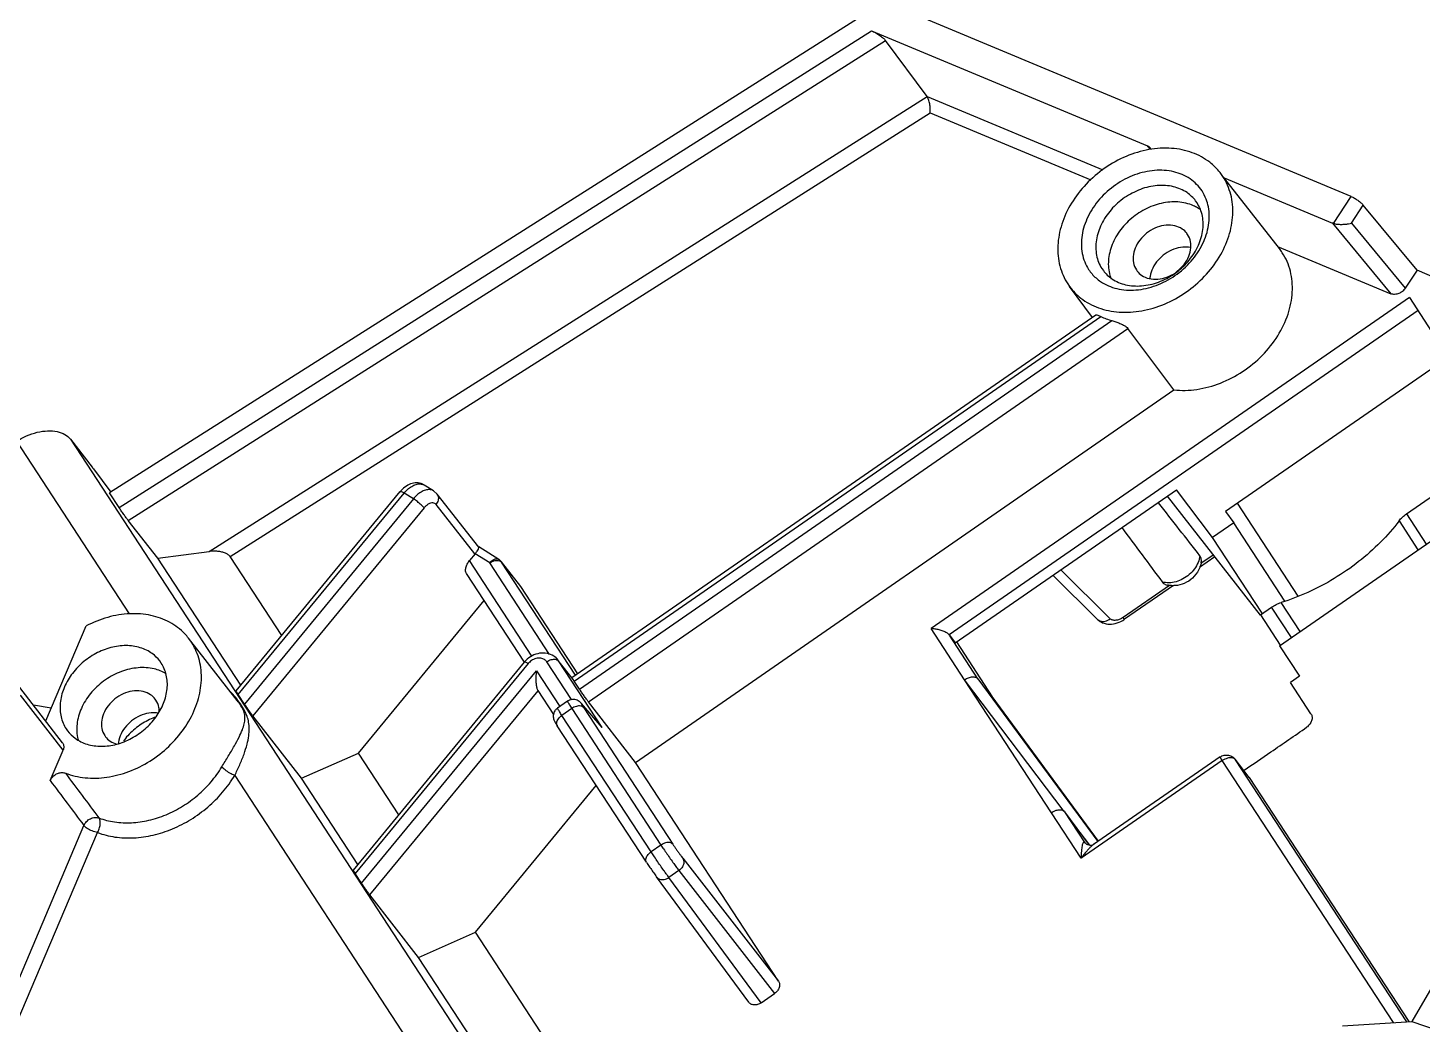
# Model space of a CAD drawing. Header units: inches. Extents: x 164842 to 166038, y -53074 to -52229.
# Drawn here: x 164977.8 to 165028.2, y -52864.6 to -52828.6 of the extents above; entities that cross this region are included whole.
import ezdxf

# ---------------------------------------------------------------- set-up
doc = ezdxf.new("R2010")
doc.units = ezdxf.units.IN
doc.header["$LTSCALE"] = 2
doc.header["$MEASUREMENT"] = 0
doc.layers.get('0').update_dxf_attribs({"linetype": 'CONTINUOUS'})

msp = doc.modelspace()

# ---------------------------------------------------------------- linework, layer by layer
at = {"color": 7, "linetype": 'Continuous'}
for p, q in [((165008.338, -52827.938), (164980.731, -52845.441)), ((165025.583, -52834.727), (165009.073, -52827.838)), ((164981.079, -52845.973), (165008.258, -52828.74)), ((164981.404, -52846.433), (165008.76, -52829.088)), ((165008.258, -52828.74), (165018.235, -52832.903)), ((165010.264, -52831.111), (165008.76, -52829.088)), ((164984.327, -52847.556), (165010.264, -52831.111)), ((165010.264, -52831.111), (165016.619, -52833.762)), ((164985.085, -52847.741), (165010.376, -52831.706)), ((165010.376, -52831.706), (165016.188, -52834.131)), ((165020.953, -52834.009), (165020.849, -52833.863)), ((165022.996, -52836.614), (165020.978, -52834.029)), ((165021, -52834.057), (165024.919, -52835.692)), ((165024.947, -52835.702), (165025.583, -52834.727)), ((165020.019, -52834.958), (165019.967, -52834.884)), ((165025.599, -52835.689), (165026.023, -52835.038)), ((165027.968, -52837.395), (165026.023, -52835.038)), ((165024.919, -52835.692), (165027.024, -52838.242)), ((165025.599, -52835.689), (165027.543, -52838.046)), ((165019.678, -52836.102), (165019.649, -52836.062)), ((165022.93, -52836.534), (165027.024, -52838.242)), ((165016.583, -52837.336), (165016.635, -52837.409)), ((165017.828, -52837.382), (165017.856, -52837.423)), ((165027.968, -52837.395), (165027.543, -52838.046)), ((165028.614, -52837.664), (165027.968, -52837.395)), ((165015.349, -52837.888), (165015.417, -52837.986)), ((165016.237, -52839.1), (165015.415, -52837.984)), ((165027.694, -52838.383), (165010.416, -52850.342)), ((165027.694, -52838.383), (165035.03, -52849.755)), ((164997.431, -52852.111), (165016.362, -52839.008)), ((164997.517, -52852.238), (165016.547, -52839.066)), ((164997.706, -52852.528), (165016.943, -52839.213)), ((165028.012, -52838.847), (165011.068, -52850.574)), ((164998.031, -52852.987), (165017.521, -52839.496)), ((165019.18, -52841.717), (165017.521, -52839.496)), ((165029.092, -52840.55), (165021.05, -52846.116)), ((164999.735, -52855.176), (165019.18, -52841.717)), ((164977.364, -52843.573), (164981.44, -52849.812)), ((164979.317, -52843.5), (165006.005, -52884.351)), ((164979.317, -52843.5), (164980.103, -52844.507)), ((165027.586, -52846.196), (165030.893, -52843.907)), ((164980.147, -52844.565), (164980.774, -52845.409)), ((164992.435, -52845.366), (164992.096, -52845.157)), ((165011.278, -52850.86), (165019.276, -52845.324)), ((165020.583, -52847.051), (165019.276, -52845.324)), ((164981.079, -52845.973), (164980.731, -52845.441)), ((164985.302, -52852.595), (164991.23, -52845.394)), ((164985.38, -52852.726), (164991.374, -52845.445)), ((164991.709, -52845.652), (164985.604, -52853.068)), ((164991.709, -52845.652), (164991.374, -52845.445)), ((164992.572, -52845.489), (164992.434, -52845.366)), ((164994.07, -52847.396), (164992.572, -52845.489)), ((165018.944, -52845.554), (165022.3, -52849.856)), ((165023.674, -52849.168), (165021.483, -52845.816)), ((164992.091, -52845.982), (164985.906, -52853.495)), ((164993.932, -52847.644), (164992.534, -52845.864)), ((165021.05, -52846.116), (165021.348, -52846.522)), ((165027.586, -52846.196), (165028.302, -52847.293)), ((164982.47, -52847.802), (164981.404, -52846.433)), ((165021.348, -52846.522), (165020.583, -52847.051)), ((165023.195, -52849.349), (165021.348, -52846.522)), ((165022.998, -52850.964), (165028.937, -52846.854)), ((165027.316, -52846.452), (165028.001, -52847.502)), ((165022.373, -52849.791), (165020.583, -52847.051)), ((164982.47, -52847.802), (164984.327, -52847.556)), ((164985.469, -52852.392), (164982.47, -52847.802)), ((164986.949, -52850.594), (164985.085, -52847.741)), ((164993.934, -52847.641), (164993.734, -52847.885)), ((164994.465, -52847.97), (164993.934, -52847.641)), ((164994.791, -52847.841), (164994.067, -52847.393)), ((165020.658, -52847.751), (165020.11, -52848.13)), ((165020.606, -52847.685), (165020.162, -52847.992)), ((164995.717, -52851.553), (164993.624, -52848.349)), ((164995.987, -52851.334), (164993.734, -52847.885)), ((164996.625, -52851.276), (164994.465, -52847.97)), ((164995.586, -52848.825), (164994.885, -52847.926)), ((164994.896, -52847.941), (164994.885, -52847.926)), ((164997.565, -52852.025), (164994.896, -52847.941)), ((165016.882, -52849.989), (165015.095, -52848.219)), ((164995.575, -52848.81), (164995.586, -52848.825)), ((164997.643, -52851.974), (164995.586, -52848.825)), ((165016.427, -52850.01), (165014.814, -52848.413)), ((165019.023, -52848.781), (165017.347, -52849.941)), ((165019.164, -52848.785), (165017.402, -52850.005)), ((164989.723, -52854.839), (164994.262, -52849.326)), ((165022.308, -52849.85), (165022.715, -52849.568)), ((165022.308, -52849.85), (165023.025, -52850.947)), ((165023.431, -52850.665), (165022.715, -52849.568)), ((165023.739, -52850.452), (165023.053, -52849.402)), ((164978.423, -52853.681), (164979.883, -52850.245)), ((165011.618, -52852.192), (165010.416, -52850.342)), ((164985.342, -52852.94), (164983.585, -52850.689)), ((165011.071, -52850.578), (165011.278, -52850.86)), ((165012.105, -52852.16), (165011.071, -52850.578)), ((165011.33, -52850.827), (165012.623, -52852.807)), ((165022.998, -52850.964), (165023.717, -52852.064)), ((164982.598, -52851.587), (164982.544, -52851.512)), ((164995.714, -52851.555), (164989.53, -52859.067)), ((164995.858, -52851.606), (164989.609, -52859.197)), ((164989.832, -52859.539), (164996.151, -52851.864)), ((164996.151, -52851.864), (164996.999, -52853.161)), ((164997.418, -52852.91), (164996.524, -52851.542)), ((164997.488, -52852.194), (164996.931, -52851.479)), ((164996.956, -52851.513), (164996.932, -52851.48)), ((164998.523, -52853.913), (164996.956, -52851.513)), ((164997.488, -52852.194), (164997.468, -52852.166)), ((164997.706, -52852.528), (164997.517, -52852.238)), ((165015.219, -52856.947), (165011.617, -52852.193)), ((165014.756, -52856.996), (165011.618, -52852.192)), ((165012.105, -52852.16), (165016.43, -52858.037)), ((165023.717, -52852.064), (165023.395, -52852.287)), ((165024.133, -52853.417), (165023.395, -52852.287)), ((164979.028, -52854.466), (164977.493, -52852.475)), ((164979.05, -52854.74), (164977.514, -52852.748)), ((164982.407, -52852.93), (164982.378, -52852.889)), ((164985.604, -52853.068), (164985.38, -52852.726)), ((164990.134, -52859.967), (164996.21, -52852.586)), ((164996.204, -52852.578), (164996.77, -52853.444)), ((165016.454, -52858.019), (165012.617, -52852.796)), ((165012.62, -52852.801), (165012.623, -52852.807)), ((164978.62, -52853.219), (164977.98, -52853.107)), ((164985.356, -52852.958), (164985.345, -52852.945)), ((164997.275, -52852.967), (164996.917, -52853.215)), ((164997.43, -52853.232), (164997.075, -52853.478)), ((164997.43, -52853.232), (165000.653, -52858.164)), ((164998.523, -52853.913), (164997.777, -52853.049)), ((164997.8, -52853.078), (164997.778, -52853.049)), ((164997.862, -52853.203), (165001.084, -52858.136)), ((164999.735, -52855.176), (164998.031, -52852.987)), ((164987.663, -52855.751), (164985.906, -52853.495)), ((165000.13, -52858.787), (164996.907, -52853.855)), ((165000.297, -52858.411), (164997.075, -52853.478)), ((164998.494, -52853.875), (164998.523, -52853.913)), ((164979.162, -52853.965), (164979.215, -52854.04)), ((164980.557, -52854.21), (164980.585, -52854.251)), ((164978.585, -52855.833), (164979.05, -52854.74)), ((164987.663, -52855.751), (164989.723, -52854.839)), ((164991.177, -52857.066), (164989.723, -52854.839)), ((165004.9, -52863.082), (164999.735, -52855.176)), ((165020.931, -52855.114), (165015.837, -52858.64)), ((165020.852, -52854.982), (165016.277, -52858.149)), ((165027.113, -52864.577), (165020.931, -52855.114)), ((165021.907, -52855.72), (165021.398, -52855.066)), ((165021.41, -52855.082), (165021.398, -52855.066)), ((165027.593, -52864.547), (165021.41, -52855.082)), ((164985.253, -52855.648), (164994.033, -52869.088)), ((164989.697, -52858.864), (164987.663, -52855.751)), ((165021.894, -52855.703), (165021.907, -52855.72)), ((165021.907, -52855.72), (165027.67, -52864.542)), ((164993.951, -52861.311), (164998.315, -52856.01)), ((165015.837, -52858.64), (165014.756, -52856.996)), ((165016.131, -52858.171), (165015.243, -52856.964)), ((165015.974, -52858.082), (165015.243, -52856.964)), ((165031.974, -52857.318), (165027.778, -52864.535)), ((164975.964, -52866.491), (164979.802, -52857.456)), ((164976.456, -52866.748), (164980.294, -52857.712)), ((165016.15, -52858.174), (165015.602, -52857.452)), ((165000.653, -52858.164), (165000.297, -52858.411)), ((165015.982, -52858.094), (165015.974, -52858.082)), ((165015.974, -52858.082), (165015.981, -52858.094)), ((165001.442, -52858.641), (165004.9, -52863.082)), ((164989.832, -52859.539), (164989.609, -52859.197)), ((165003.822, -52863.843), (165000.492, -52859.313)), ((165001.3, -52859.084), (165000.938, -52859.335)), ((165004.267, -52863.865), (165000.938, -52859.335)), ((165001.3, -52859.084), (165004.758, -52863.525)), ((164991.891, -52862.223), (164990.134, -52859.967)), ((164991.891, -52862.223), (164993.951, -52861.311)), ((164998.172, -52867.772), (164993.951, -52861.311)), ((164999.382, -52873.689), (164991.891, -52862.223)), ((165004.267, -52863.865), (165004.758, -52863.525)), ((165025.273, -52864.691), (165027.778, -52864.535)), ((165027.778, -52864.535), (165028.735, -52864.859))]:
    msp.add_line(p, q, dxfattribs=at)
for points, start_tangent, end_tangent in [([(165008.258, -52828.74), (165008.412, -52828.815), (165008.56, -52828.909), (165008.682, -52829.005), (165008.76, -52829.088)], (0.92288, -0.385087), (0.59651, -0.802606)), ([(165010.376, -52831.706), (165010.379, -52831.551), (165010.361, -52831.384), (165010.322, -52831.228), (165010.264, -52831.111)], (0.093861, 0.995585), (-0.59651, 0.802606)), ([(165020.849, -52833.863), (165020.478, -52833.494), (165019.845, -52833.147), (165019.096, -52832.991), (165018.283, -52833.036), (165017.461, -52833.28), (165016.686, -52833.705), (165016.01, -52834.284), (165015.481, -52834.976), (165015.133, -52835.734), (165014.991, -52836.506), (165015.065, -52837.241), (165015.349, -52837.888)], (-0.616982, 0.786977), (0.546927, -0.83718)), ([(165018.315, -52833.015), (165018.235, -52832.903)], (-0.580825, 0.814028), (-0.580798, 0.814048)), ([(165018.235, -52832.903), (165018.339, -52832.979), (165018.348, -52832.991)], (0.92288, -0.385087), (0.579074, -0.815275)), ([(165015.417, -52837.986), (165015.823, -52838.402), (165016.457, -52838.749), (165017.206, -52838.906), (165018.019, -52838.86), (165018.841, -52838.617), (165019.616, -52838.191), (165020.292, -52837.613), (165020.821, -52836.921), (165021.168, -52836.163), (165021.31, -52835.39), (165021.237, -52834.655), (165020.953, -52834.009)], (0.594309, -0.804237), (-0.546927, 0.83718)), ([(165020.199, -52834.531), (165019.768, -52834.093), (165019.178, -52833.838), (165018.488, -52833.789), (165017.765, -52833.951), (165017.08, -52834.309), (165016.499, -52834.827), (165016.081, -52835.455), (165015.864, -52836.132), (165015.872, -52836.79), (165016.103, -52837.366)], (-0.546927, 0.83718), (0.546927, -0.83718)), ([(165019.967, -52834.884), (165019.657, -52834.591), (165019.163, -52834.377), (165018.584, -52834.335), (165017.978, -52834.472), (165017.403, -52834.772), (165016.916, -52835.206), (165016.565, -52835.733), (165016.384, -52836.3), (165016.39, -52836.853), (165016.583, -52837.336)], (-0.605453, 0.795881), (0.546927, -0.83718)), ([(165020.349, -52834.826), (165020.199, -52834.531)], (-0.358463, 0.933544), (-0.546927, 0.83718)), ([(165025.583, -52834.727), (165025.703, -52834.787), (165025.828, -52834.866), (165025.94, -52834.954), (165026.023, -52835.038)], (0.92288, -0.385087), (0.636523, -0.771258)), ([(165016.369, -52837.674), (165016.534, -52837.803), (165017.123, -52838.059), (165017.813, -52838.108), (165018.537, -52837.945), (165019.222, -52837.588), (165019.802, -52837.069), (165020.221, -52836.441), (165020.437, -52835.765), (165020.43, -52835.106), (165020.349, -52834.826)], (0.746163, -0.665764), (-0.358463, 0.933544)), ([(165016.635, -52837.409), (165016.945, -52837.702), (165017.44, -52837.917), (165018.018, -52837.958), (165018.625, -52837.822), (165019.2, -52837.522), (165019.686, -52837.087), (165020.038, -52836.56), (165020.219, -52835.993), (165020.213, -52835.441), (165020.019, -52834.958)], (0.605453, -0.795881), (-0.546927, 0.83718)), ([(165019.889, -52835.065), (165019.614, -52834.972), (165019.036, -52834.931), (165018.429, -52835.067), (165017.854, -52835.367), (165017.367, -52835.802), (165017.016, -52836.329), (165016.835, -52836.896), (165016.841, -52837.448), (165016.919, -52837.709)], (-0.913533, 0.406765), (0.376909, -0.92625)), ([(165019.96, -52835.098), (165019.889, -52835.065)], (-0.890502, 0.45498), (-0.913533, 0.406765)), ([(165020.109, -52835.186), (165019.96, -52835.098)], (-0.826609, 0.562777), (-0.890502, 0.45498)), ([(165019.649, -52836.061), (165019.483, -52835.905), (165019.217, -52835.789), (165018.905, -52835.767), (165018.578, -52835.84), (165018.269, -52836.002), (165018.007, -52836.236), (165017.818, -52836.52), (165017.72, -52836.825), (165017.723, -52837.122), (165017.828, -52837.382)], (-0.606809, 0.794848), (0.546927, -0.83718)), ([(165024.947, -52835.702), (165024.937, -52835.699), (165024.928, -52835.696), (165024.919, -52835.692)], (-0.955921, 0.293625), (-0.92288, 0.385087)), ([(165024.947, -52835.702), (165025.084, -52835.729), (165025.229, -52835.737), (165025.367, -52835.731), (165025.492, -52835.714), (165025.599, -52835.689)], (0.955921, -0.293625), (0.959486, 0.281756)), ([(165017.856, -52837.423), (165018.022, -52837.58), (165018.289, -52837.695), (165018.6, -52837.718), (165018.927, -52837.644), (165019.236, -52837.483), (165019.498, -52837.248), (165019.688, -52836.965), (165019.785, -52836.659), (165019.782, -52836.362), (165019.678, -52836.102)], (0.606809, -0.794848), (-0.546927, 0.83718)), ([(165019.785, -52836.576), (165019.507, -52836.561), (165019.18, -52836.634), (165018.871, -52836.796), (165018.609, -52837.03), (165018.419, -52837.314), (165018.322, -52837.619), (165018.313, -52837.697)], (-0.980774, 0.195149), (-0.071491, -0.997441)), ([(165019.18, -52841.717), (165020.011, -52841.699), (165020.864, -52841.472), (165021.667, -52841.054), (165022.379, -52840.467), (165022.934, -52839.765), (165023.306, -52838.981), (165023.461, -52838.188), (165023.39, -52837.427), (165023.1, -52836.76)], (0.993941, -0.109916), (-0.546927, 0.83718)), ([(165023.1, -52836.76), (165023.046, -52836.682), (165022.996, -52836.614)], (-0.546927, 0.83718), (-0.615178, 0.788388)), ([(165016.103, -52837.366), (165016.369, -52837.674)], (0.546927, -0.83718), (0.746163, -0.665764)), ([(165027.543, -52838.046), (165027.44, -52838.159), (165027.304, -52838.238), (165027.158, -52838.267), (165027.024, -52838.242)], (-0.546385, -0.837534), (-0.92288, 0.385087)), ([(165016.363, -52839.012), (165016.369, -52839.006), (165016.434, -52839.019), (165016.547, -52839.066)], (0.612428, 0.790527), (0.904495, -0.426484)), ([(165016.547, -52839.066), (165016.74, -52839.147), (165016.943, -52839.213)], (0.904495, -0.426484), (0.963074, -0.269238)), ([(165016.943, -52839.213), (165017.087, -52839.258), (165017.232, -52839.314), (165017.358, -52839.374), (165017.458, -52839.436), (165017.521, -52839.496)], (0.963074, -0.269238), (0.598508, -0.801117)), ([(164977.364, -52843.573), (164977.729, -52843.38), (164978.12, -52843.25), (164978.494, -52843.197), (164978.833, -52843.223), (164979.117, -52843.328), (164979.317, -52843.5)], (0.84455, 0.535476), (0.615116, -0.788437)), ([(164980.123, -52844.532), (164980.113, -52844.52), (164980.103, -52844.507)], (-0.604391, 0.796688), (-0.615116, 0.788437)), ([(164980.147, -52844.565), (164980.135, -52844.549), (164980.123, -52844.532)], (-0.596265, 0.802787), (-0.604391, 0.796688)), ([(164991.267, -52845.352), (164991.23, -52845.394)], (-0.674931, -0.737881), (-0.635751, -0.771894)), ([(164992.096, -52845.157), (164992.078, -52845.146), (164991.88, -52845.082), (164991.662, -52845.099), (164991.453, -52845.193), (164991.267, -52845.352)], (-0.849725, 0.527225), (-0.674931, -0.737881)), ([(164991.374, -52845.445), (164991.499, -52845.314), (164991.647, -52845.203), (164991.807, -52845.132), (164991.958, -52845.114), (164992.083, -52845.15), (164992.096, -52845.157)], (0.6356, 0.772019), (0.84887, -0.528602)), ([(164992.434, -52845.366), (164992.422, -52845.359), (164992.295, -52845.322), (164992.143, -52845.34), (164991.983, -52845.411), (164991.834, -52845.521), (164991.709, -52845.652)], (-0.850381, 0.526168), (-0.635601, -0.772018)), ([(164991.232, -52845.397), (164991.269, -52845.392), (164991.374, -52845.445)], (0.875456, 0.483299), (0.850495, -0.525983)), ([(164992.091, -52845.982), (164991.99, -52845.873), (164991.85, -52845.752), (164991.709, -52845.652)], (-0.607228, 0.794527), (-0.850495, 0.525983)), ([(164992.534, -52845.864), (164992.484, -52845.822), (164992.414, -52845.801), (164992.33, -52845.811), (164992.242, -52845.85), (164992.16, -52845.91), (164992.091, -52845.982)], (-0.617725, 0.786394), (-0.635617, -0.772005)), ([(164992.534, -52845.864), (164992.613, -52845.706), (164992.606, -52845.549), (164992.572, -52845.49)], (0.631405, 0.775454), (-0.616723, 0.787181)), ([(165020.123, -52847.718), (165018.632, -52845.796)], (-0.612398, 0.79055), (-0.613122, 0.789988)), ([(164981.404, -52846.433), (164981.332, -52846.337), (164981.245, -52846.216), (164981.156, -52846.088), (164981.079, -52845.973)], (-0.614393, 0.789), (-0.546927, 0.83718)), ([(165027.316, -52846.452), (165027.438, -52846.316), (165027.586, -52846.196)], (0.602706, 0.797963), (0.822244, 0.569135)), ([(165017.3, -52846.692), (165018.762, -52848.659)], (0.596062, -0.802938), (0.596806, -0.802386)), ([(165027.316, -52846.452), (165026.649, -52847.22), (165025.857, -52847.924), (165024.971, -52848.537), (165024.024, -52849.036), (165023.053, -52849.402)], (-0.602706, -0.797963), (-0.956775, -0.29083)), ([(164985.085, -52847.741), (164985.019, -52847.673), (164984.916, -52847.618), (164984.788, -52847.577), (164984.645, -52847.552), (164984.49, -52847.545), (164984.327, -52847.556)], (-0.546927, 0.83718), (-0.991323, -0.13145)), ([(164993.932, -52847.644), (164994.009, -52847.541), (164994.054, -52847.467), (164994.072, -52847.419), (164994.07, -52847.396)], (0.635584, 0.772032), (-0.660224, 0.751069)), ([(164994.465, -52847.97), (164994.561, -52847.879), (164994.663, -52847.828)], (0.635584, 0.772032), (0.965385, 0.26083)), ([(164994.663, -52847.828), (164994.756, -52847.826), (164994.79, -52847.841)], (0.965385, 0.26083), (0.850106, -0.526611)), ([(164994.885, -52847.926), (164994.848, -52847.884), (164994.803, -52847.848), (164994.791, -52847.841)], (-0.615244, 0.788337), (-0.850442, 0.526069)), ([(165020.123, -52847.718), (165020.057, -52847.958), (165019.926, -52848.188)], (-0.128466, -0.991714), (-0.593282, -0.804995)), ([(165020.169, -52847.963), (165020.174, -52847.842), (165020.123, -52847.718)], (0.19811, 0.98018), (-0.612398, 0.79055)), ([(164993.624, -52848.349), (164993.596, -52848.267), (164993.603, -52848.147), (164993.651, -52848.012), (164993.734, -52847.885)], (-0.54456, 0.838722), (0.635584, 0.772032)), ([(164994.465, -52847.97), (164994.588, -52847.905)], (0.822244, 0.569135), (0.936485, 0.350708)), ([(164994.588, -52847.905), (164994.713, -52847.877), (164994.822, -52847.889)], (0.936485, 0.350708), (0.940343, -0.340227)), ([(164994.822, -52847.889), (164994.885, -52847.928)], (0.940343, -0.340227), (0.712009, -0.702171)), ([(164994.885, -52847.928), (164994.896, -52847.941)], (0.712009, -0.702171), (0.615153, -0.788408)), ([(165020.075, -52848.229), (165019.857, -52848.515), (165019.56, -52848.708), (165019.23, -52848.79), (165019.164, -52848.792)], (-0.460242, -0.887793), (-0.999962, -0.008722)), ([(165019.926, -52848.188), (165019.739, -52848.39), (165019.511, -52848.547), (165019.26, -52848.649)], (-0.593282, -0.804995), (-0.963903, -0.266254)), ([(165020.119, -52848.134), (165020.075, -52848.229)], (-0.366459, -0.930434), (-0.460242, -0.887793)), ([(165020.163, -52847.992), (165020.119, -52848.134)], (-0.225184, -0.974316), (-0.366459, -0.930434)), ([(165020.169, -52847.963), (165020.163, -52847.992)], (-0.196378, -0.980528), (-0.225184, -0.974316)), ([(165019.26, -52848.649), (165019.004, -52848.687), (165018.762, -52848.659)], (-0.963903, -0.266254), (-0.966037, 0.258403)), ([(165018.762, -52848.659), (165018.869, -52848.744), (165018.951, -52848.771)], (0.596806, -0.802386), (0.978754, -0.205036)), ([(165019.022, -52848.783), (165018.951, -52848.771)], (-0.990925, 0.134419), (-0.978343, 0.206992)), ([(165019.164, -52848.792), (165019.022, -52848.783)], (-0.999962, -0.008722), (-0.990925, 0.134419)), ([(164983.585, -52850.688), (164983.448, -52850.529), (164982.901, -52850.114), (164982.226, -52849.869), (164981.465, -52849.808), (164980.667, -52849.936), (164979.883, -52850.245)], (-0.614916, 0.788593), (-0.88814, -0.459572)), ([(165022.715, -52849.568), (165022.88, -52849.471), (165023.053, -52849.402)], (0.822244, 0.569135), (0.956775, 0.29083)), ([(165011.068, -52850.574), (165010.975, -52850.498), (165010.844, -52850.436), (165010.7, -52850.389), (165010.554, -52850.358), (165010.416, -52850.342)], (-0.592246, 0.805757), (-0.997484, 0.070897)), ([(165016.427, -52850.01), (165016.521, -52850.068), (165016.701, -52850.076), (165016.882, -52849.989)], (0.722451, -0.691423), (0.790538, 0.612413)), ([(165016.427, -52850.01), (165016.552, -52850.103), (165016.793, -52850.178)], (0.713867, -0.700281), (0.994332, -0.106317)), ([(165016.793, -52850.178), (165017.067, -52850.157)], (0.994332, -0.106317), (0.971677, 0.236313)), ([(165017.115, -52850.039), (165017.054, -52850.046), (165016.998, -52850.042), (165016.949, -52850.031), (165016.911, -52850.012), (165016.882, -52849.989)], (-0.985034, -0.172362), (-0.710363, 0.703836)), ([(165017.067, -52850.157), (165017.335, -52850.048), (165017.402, -52850.005)], (0.971677, 0.236313), (0.822357, 0.568972)), ([(165017.296, -52849.973), (165017.24, -52850.001), (165017.178, -52850.024), (165017.115, -52850.039)], (-0.871076, -0.491149), (-0.985034, -0.172362)), ([(165017.347, -52849.941), (165017.296, -52849.973)], (-0.822254, -0.569121), (-0.871076, -0.491149)), ([(165017.398, -52850.004), (165017.347, -52849.941)], (-0.246853, -0.969053), (-0.604634, 0.796503)), ([(164979.134, -52855.565), (164979.848, -52855.732), (164980.63, -52855.713), (164981.428, -52855.507), (164982.191, -52855.127), (164982.871, -52854.598), (164983.425, -52853.953), (164983.816, -52853.233), (164984.021, -52852.484), (164984.026, -52851.753), (164983.83, -52851.088), (164983.585, -52850.688)], (0.932301, -0.361682), (-0.614916, 0.788593)), ([(164982.545, -52851.512), (164982.275, -52851.248), (164981.839, -52851.032), (164981.326, -52850.958), (164980.776, -52851.031), (164980.235, -52851.246), (164979.746, -52851.584), (164979.349, -52852.019), (164979.076, -52852.516), (164978.949, -52853.033), (164978.979, -52853.53), (164979.162, -52853.965)], (-0.606197, 0.795315), (0.546927, -0.83718)), ([(164996.001, -52851.323), (164995.769, -52851.494), (164995.753, -52851.511)], (-0.888407, -0.459056), (-0.683675, -0.729787)), ([(164996.268, -52851.235), (164996.001, -52851.323)], (-0.988338, -0.152275), (-0.888407, -0.459056)), ([(164996.776, -52851.337), (164996.538, -52851.24), (164996.268, -52851.235)], (-0.837389, 0.546607), (-0.988338, -0.152275)), ([(164996.932, -52851.48), (164996.776, -52851.337)], (-0.615167, 0.788397), (-0.837389, 0.546607)), ([(164979.215, -52854.04), (164979.485, -52854.304), (164979.92, -52854.52), (164980.434, -52854.594), (164980.983, -52854.521), (164981.524, -52854.306), (164982.013, -52853.968), (164982.411, -52853.533), (164982.684, -52853.037), (164982.811, -52852.519), (164982.781, -52852.023), (164982.598, -52851.587)], (0.606197, -0.795315), (-0.546927, 0.83718)), ([(164982.771, -52851.972), (164982.343, -52851.8), (164981.765, -52851.759), (164981.158, -52851.895), (164980.583, -52852.195), (164980.096, -52852.63), (164979.745, -52853.157), (164979.564, -52853.724), (164979.57, -52854.276), (164979.591, -52854.368)], (-0.858171, 0.513364), (0.255836, -0.96672)), ([(164995.753, -52851.511), (164995.714, -52851.555)], (-0.683675, -0.729787), (-0.635364, -0.772213)), ([(164995.858, -52851.606), (164995.753, -52851.554), (164995.716, -52851.558)], (-0.850495, 0.525983), (-0.875457, -0.483297)), ([(164996.524, -52851.542), (164996.49, -52851.499), (164996.442, -52851.461), (164996.38, -52851.43), (164996.306, -52851.412), (164996.223, -52851.41), (164996.137, -52851.425), (164996.052, -52851.456), (164995.975, -52851.5), (164995.91, -52851.552), (164995.858, -52851.606)], (-0.546963, 0.837157), (-0.635561, -0.77205)), ([(164996.151, -52851.864), (164996.139, -52851.977), (164996.132, -52852.1), (164996.133, -52852.229), (164996.143, -52852.358), (164996.166, -52852.483), (164996.205, -52852.579)], (-0.136673, -0.990616), (0.549995, -0.835168)), ([(164996.524, -52851.542), (164996.69, -52851.463)], (0.822244, 0.569135), (0.962144, 0.272541)), ([(164996.69, -52851.463), (164996.848, -52851.453), (164996.929, -52851.488)], (0.962144, 0.272541), (0.801803, -0.597589)), ([(164996.929, -52851.488), (164996.956, -52851.513)], (0.801803, -0.597589), (0.615153, -0.788408)), ([(164997.517, -52852.238), (164997.502, -52852.216), (164997.488, -52852.194)], (-0.546927, 0.83718), (-0.535116, 0.844779)), ([(165011.617, -52852.193), (165011.761, -52852.116), (165011.902, -52852.085), (165012.022, -52852.101), (165012.105, -52852.16)], (0.818921, 0.573907), (0.592738, -0.805396)), ([(164982.378, -52852.889), (164982.212, -52852.732), (164981.946, -52852.617), (164981.634, -52852.595), (164981.307, -52852.668), (164980.998, -52852.83), (164980.736, -52853.064), (164980.547, -52853.347), (164980.449, -52853.653), (164980.452, -52853.95), (164980.557, -52854.21)], (-0.606809, 0.794848), (0.546927, -0.83718)), ([(164985.275, -52852.826), (164985.104, -52852.632)], (-0.63932, 0.76894), (-0.67962, 0.733564)), ([(164985.46, -52853.067), (164985.275, -52852.826)], (-0.576106, 0.817375), (-0.63932, 0.76894)), ([(164985.38, -52852.726), (164985.327, -52852.641), (164985.303, -52852.598)], (-0.546927, 0.83718), (0.999664, -0.025929)), ([(164997.666, -52852.953), (164997.59, -52852.919), (164997.5, -52852.903), (164997.403, -52852.911), (164997.306, -52852.947), (164997.275, -52852.967)], (-0.862551, 0.505971), (-0.822253, -0.569122)), ([(164997.959, -52852.892), (164997.872, -52852.77), (164997.783, -52852.642), (164997.706, -52852.528)], (-0.591548, 0.80627), (-0.546927, 0.83718)), ([(164997.969, -52852.905), (164997.959, -52852.892)], (-0.593511, 0.804826), (-0.591548, 0.80627)), ([(164998.031, -52852.987), (164997.969, -52852.905)], (-0.61443, 0.788971), (-0.593511, 0.804826)), ([(164982.482, -52853.398), (164982.236, -52853.389), (164981.909, -52853.462), (164981.6, -52853.624), (164981.338, -52853.858), (164981.148, -52854.141), (164981.051, -52854.447), (164981.045, -52854.493)], (-0.987145, 0.159824), (-0.105839, -0.994383)), ([(164982.525, -52853.347), (164982.511, -52853.19), (164982.407, -52852.93)], (0.002305, 0.999997), (-0.546927, 0.83718)), ([(164984.788, -52855.338), (164985.021, -52854.953), (164985.239, -52854.584), (164985.41, -52854.263), (164985.528, -52853.998), (164985.596, -52853.779), (164985.621, -52853.59), (164985.604, -52853.417), (164985.537, -52853.235), (164985.409, -52853.029), (164985.356, -52852.958)], (0.514892, 0.857255), (-0.61045, 0.792055)), ([(164985.253, -52855.648), (164985.433, -52855.261), (164985.589, -52854.874), (164985.698, -52854.522), (164985.758, -52854.218), (164985.775, -52853.958), (164985.756, -52853.728), (164985.703, -52853.516), (164985.606, -52853.299), (164985.46, -52853.067)], (0.437072, 0.899426), (-0.576106, 0.817375)), ([(164985.906, -52853.495), (164985.842, -52853.411), (164985.763, -52853.301), (164985.679, -52853.179), (164985.604, -52853.068)], (-0.614645, 0.788803), (-0.546927, 0.83718)), ([(164996.917, -52853.215), (164996.888, -52853.237), (164996.82, -52853.314), (164996.778, -52853.4), (164996.761, -52853.488), (164996.765, -52853.571), (164996.784, -52853.642), (164996.805, -52853.688), (164996.821, -52853.717), (164996.837, -52853.744), (164996.857, -52853.777), (164996.885, -52853.82), (164996.907, -52853.855)], (-0.822235, -0.569148), (0.546937, -0.837174)), ([(164997.075, -52853.478), (164997.028, -52853.406), (164996.987, -52853.342), (164996.953, -52853.285), (164996.929, -52853.244), (164996.917, -52853.22), (164996.918, -52853.216)], (-0.546927, 0.83718), (0.487194, 0.873294)), ([(164997.277, -52852.968), (164997.275, -52852.972), (164997.285, -52852.996), (164997.309, -52853.038), (164997.343, -52853.094), (164997.384, -52853.159), (164997.43, -52853.232)], (-0.573793, -0.819), (0.546927, -0.837181)), ([(164997.862, -52853.203), (164997.754, -52853.143), (164997.596, -52853.153), (164997.43, -52853.232)], (-0.615153, 0.788408), (-0.822244, -0.569135)), ([(164997.724, -52852.995), (164997.666, -52852.953)], (-0.753636, 0.657292), (-0.862551, 0.505971)), ([(164997.778, -52853.049), (164997.762, -52853.031), (164997.724, -52852.995)], (-0.654584, 0.755989), (-0.753636, 0.657292)), ([(164997.8, -52853.078), (164997.787, -52853.064), (164997.778, -52853.057), (164997.782, -52853.073), (164997.795, -52853.096), (164997.814, -52853.127), (164997.836, -52853.163)], (-0.654888, 0.755726), (0.540274, -0.841489)), ([(164997.836, -52853.163), (164997.862, -52853.203)], (0.540274, -0.841489), (0.546926, -0.837181)), ([(164981.821, -52853.836), (164981.391, -52854.212), (164981.229, -52854.408)], (-0.822244, -0.569135), (-0.593446, -0.804874)), ([(164982.392, -52853.541), (164982.295, -52853.578), (164981.821, -52853.836)], (-0.940739, -0.339132), (-0.822244, -0.569135)), ([(164996.907, -52853.855), (164996.885, -52853.744), (164996.945, -52853.604), (164997.075, -52853.478)], (-0.539868, 0.841749), (0.822244, 0.569135)), ([(165021.727, -52855.461), (165022.69, -52854.797), (165023.976, -52853.91)], (0.822841, 0.568272), (0.822244, 0.569135)), ([(165024.133, -52853.417), (165024.174, -52853.535), (165024.159, -52853.67), (165024.089, -52853.803), (165023.976, -52853.91)], (0.546927, -0.83718), (-0.822244, -0.569135)), ([(164980.585, -52854.251), (164980.751, -52854.408), (164980.997, -52854.518)], (0.606809, -0.794848), (0.967009, -0.254741)), ([(164979.028, -52854.466), (164979.053, -52854.507), (164979.076, -52854.619), (164979.05, -52854.74)], (0.611002, -0.791629), (-0.39094, -0.920416)), ([(165020.852, -52854.982), (165020.995, -52854.92), (165021.151, -52854.917)], (0.822244, 0.569135), (0.984678, -0.174385)), ([(165021.151, -52854.917), (165021.296, -52854.973), (165021.398, -52855.065)], (0.984678, -0.174385), (0.615248, -0.788334)), ([(164980.347, -52857.186), (164980.913, -52857.33), (164981.521, -52857.357), (164982.147, -52857.268), (164982.77, -52857.067), (164983.367, -52856.761), (164983.916, -52856.362), (164984.396, -52855.882), (164984.788, -52855.338)], (0.935854, -0.352388), (0.514874, 0.857266)), ([(164985.253, -52855.648), (164985.076, -52855.566), (164984.906, -52855.452), (164984.788, -52855.338)], (-0.940974, 0.33848), (-0.609097, 0.793095)), ([(165020.931, -52855.114), (165020.876, -52855.028), (165020.852, -52854.985)], (-0.546927, 0.83718), (0.982003, -0.188865)), ([(165021.115, -52855.027), (165020.931, -52855.114)], (-0.962144, -0.27254), (-0.822244, -0.569135)), ([(165021.29, -52855.015), (165021.115, -52855.027)], (-0.979428, 0.201793), (-0.962144, -0.27254)), ([(165021.41, -52855.082), (165021.29, -52855.015)], (-0.615153, 0.788408), (-0.979428, 0.201793)), ([(164978.585, -52855.833), (164978.655, -52855.72), (164978.76, -52855.625), (164978.883, -52855.565), (164979.015, -52855.543), (164979.134, -52855.565)], (0.390939, 0.920416), (0.932302, -0.361682)), ([(164978.585, -52855.833), (164979.194, -52856.645), (164979.802, -52857.456)], (0.599827, -0.800129), (0.599922, -0.800058)), ([(164979.134, -52855.565), (164979.741, -52856.376), (164980.347, -52857.186)], (0.599212, -0.80059), (0.599306, -0.80052)), ([(164980.294, -52857.712), (164980.926, -52857.873), (164981.605, -52857.903), (164982.305, -52857.803), (164983, -52857.578), (164983.667, -52857.237), (164984.28, -52856.79), (164984.816, -52856.254), (164985.253, -52855.648)], (0.935854, -0.352388), (0.514874, 0.857266)), ([(165021.713, -52855.47), (165021.727, -52855.461)], (0.822818, 0.568304), (0.822841, 0.568272)), ([(165014.755, -52856.997), (165014.9, -52856.92), (165015.04, -52856.889), (165015.161, -52856.904), (165015.243, -52856.964)], (0.818921, 0.573907), (0.592738, -0.805396)), ([(164979.802, -52857.456), (164979.897, -52857.316), (164980.039, -52857.213), (164980.2, -52857.168), (164980.347, -52857.186)], (0.369186, 0.929356), (0.943107, -0.332489)), ([(164980.294, -52857.712), (164980.36, -52857.572), (164980.393, -52857.423), (164980.389, -52857.288), (164980.347, -52857.186)], (0.52442, 0.85146), (-0.593951, 0.804501)), ([(164980.294, -52857.712), (164980.103, -52857.656), (164979.923, -52857.562), (164979.802, -52857.456)], (-0.985107, 0.171942), (-0.610554, 0.791974)), ([(165000.129, -52858.787), (165000.107, -52858.677), (165000.167, -52858.537), (165000.297, -52858.411)], (-0.539111, 0.842234), (0.822244, 0.569135)), ([(165000.775, -52859.111), (165000.755, -52859.082), (165000.632, -52858.907), (165000.506, -52858.724), (165000.391, -52858.552), (165000.297, -52858.411)], (-0.578641, 0.815583), (-0.546926, 0.837181)), ([(165001.084, -52858.136), (165000.977, -52858.075), (165000.819, -52858.086), (165000.653, -52858.164)], (-0.615153, 0.788408), (-0.822244, -0.569135)), ([(165000.653, -52858.164), (165000.747, -52858.306), (165000.863, -52858.477), (165000.99, -52858.659), (165001.114, -52858.833), (165001.219, -52858.978), (165001.3, -52859.084)], (0.546924, -0.837182), (0.609485, -0.792798)), ([(165001.084, -52858.136), (165001.136, -52858.213), (165001.2, -52858.307), (165001.27, -52858.408), (165001.339, -52858.503), (165001.397, -52858.582), (165001.442, -52858.641)], (0.546923, -0.837183), (0.614425, -0.788975)), ([(165015.851, -52858.277), (165015.842, -52858.379), (165015.837, -52858.5), (165015.837, -52858.64)], (-0.117403, -0.993084), (0.020591, -0.999788)), ([(165016.111, -52858.295), (165016.024, -52858.392), (165015.932, -52858.506), (165015.837, -52858.64)], (-0.692962, -0.720974), (-0.560529, -0.828135)), ([(165015.864, -52858.193), (165015.851, -52858.277)], (-0.19152, -0.981489), (-0.117403, -0.993084)), ([(165015.974, -52858.082), (165015.948, -52858.059), (165015.923, -52858.058), (165015.9, -52858.081), (165015.88, -52858.127), (165015.864, -52858.193)], (-0.591539, 0.806277), (-0.19152, -0.981489)), ([(165016.278, -52858.149), (165016.279, -52858.147), (165016.244, -52858.165), (165016.164, -52858.177), (165016.078, -52858.161), (165016.011, -52858.123), (165015.982, -52858.094)], (0.631463, 0.775406), (-0.590076, 0.807347)), ([(165016.278, -52858.149), (165016.268, -52858.155), (165016.192, -52858.217), (165016.111, -52858.295)], (-0.82187, -0.569675), (-0.692962, -0.720974)), ([(165000.129, -52858.787), (165000.155, -52858.825), (165000.253, -52858.973), (165000.363, -52859.132), (165000.464, -52859.275), (165000.492, -52859.314)], (0.54717, -0.837021), (0.591464, -0.806332)), ([(165001.442, -52858.641), (165001.479, -52858.787), (165001.427, -52858.949), (165001.3, -52859.084)], (0.546441, -0.837498), (-0.819121, -0.57362)), ([(164989.609, -52859.197), (164989.555, -52859.113), (164989.531, -52859.07)], (-0.546927, 0.83718), (0.999944, -0.010624)), ([(165000.492, -52859.314), (165000.602, -52859.394), (165000.768, -52859.406), (165000.938, -52859.335)], (0.59962, -0.800285), (0.825341, 0.564634)), ([(165000.938, -52859.335), (165000.859, -52859.227), (165000.775, -52859.111)], (-0.597277, 0.802035), (-0.578641, 0.815583)), ([(164990.134, -52859.967), (164990.07, -52859.883), (164989.99, -52859.771), (164989.906, -52859.651), (164989.832, -52859.539)], (-0.614645, 0.788803), (-0.546927, 0.83718)), ([(165004.9, -52863.082), (165004.937, -52863.187), (165004.923, -52863.31), (165004.86, -52863.429), (165004.758, -52863.525)], (0.546927, -0.83718), (-0.822244, -0.569135)), ([(165004.267, -52863.865), (165004.142, -52863.926), (165004.011, -52863.941), (165003.896, -52863.908), (165003.822, -52863.844)], (-0.822244, -0.569135), (-0.596191, 0.802843))]:
    msp.add_spline(points, degree=3, dxfattribs=dict(at, start_tangent=start_tangent, end_tangent=end_tangent))

doc.saveas('drawing.dxf')
